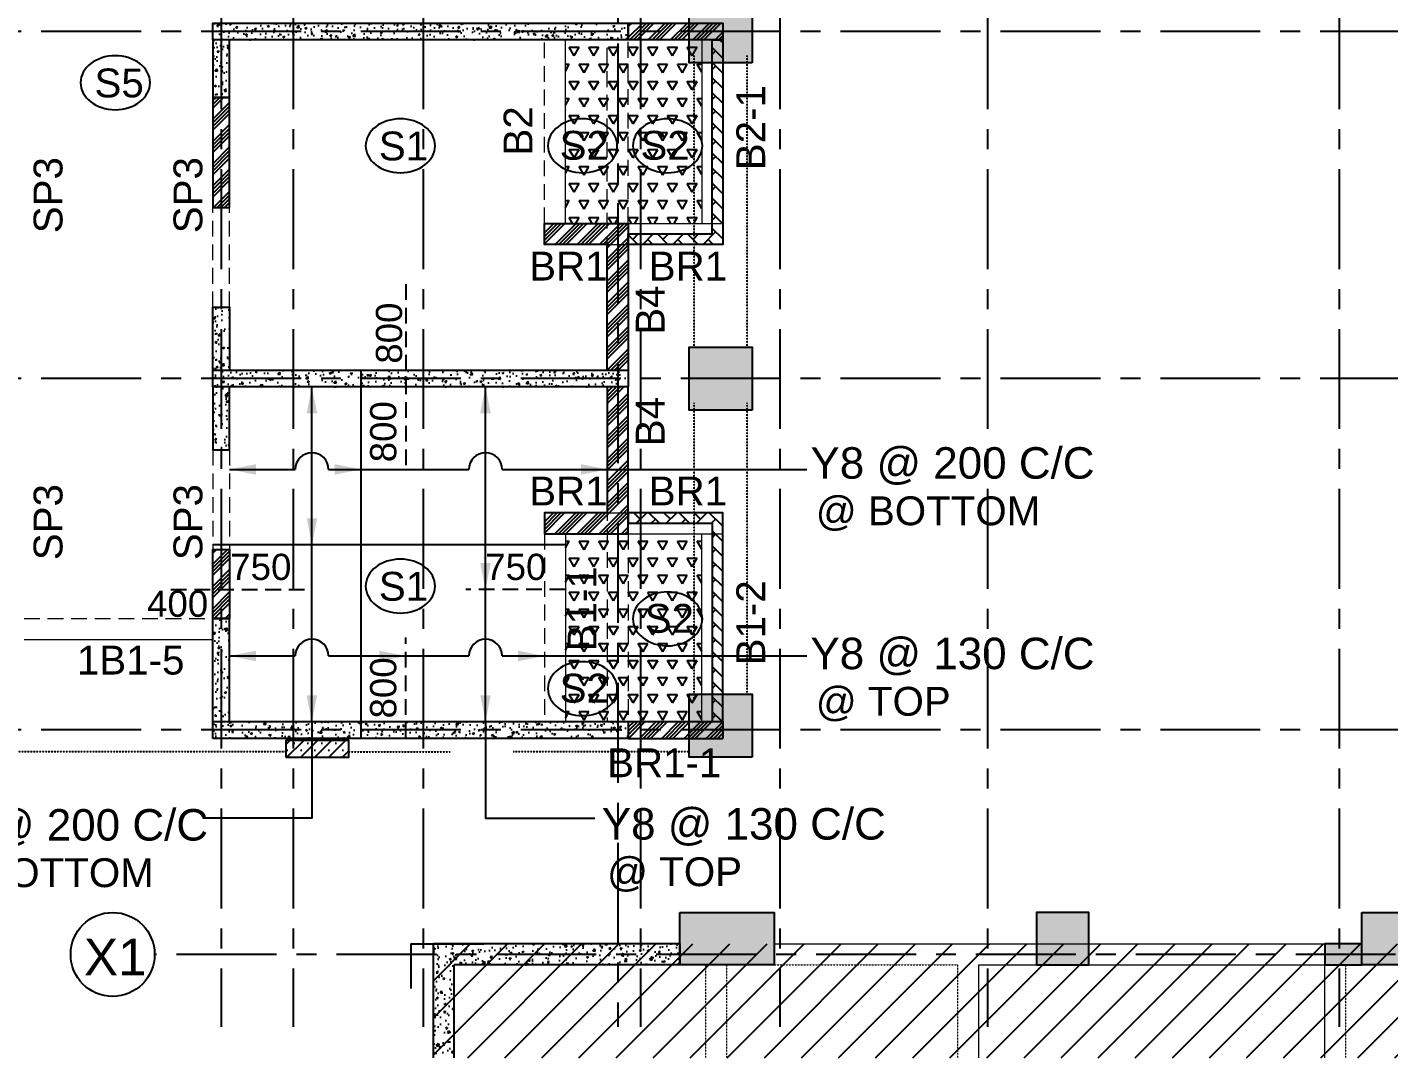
# Model space of a CAD drawing. Header units: inches. Extents: x 278200 to 407749, y -182622 to -96622.
# Drawn here: x 289696 to 302675, y -165749 to -155924 of the extents above; entities that cross this region are included whole.
import ezdxf

# ---------------------------------------------------------------- set-up
doc = ezdxf.new("R2010")
doc.units = ezdxf.units.IN
doc.header["$MEASUREMENT"] = 0
for name, pattern in [('CENTER', [50.8, 31.75, -6.35, 6.35, -6.35]), ('DASHED2', [9.525, 6.35, -3.175]), ('Hidden', [3, 2, -1])]:
    doc.linetypes.add(name, pattern=pattern)
for name, color, linetype in [('1', 8, 'Continuous'), ('160 R.C. WALL HAT', 8, 'Continuous'), ('160 R.C.WALL', 6, 'Continuous'), ('2', 5, 'Continuous'), ('5', 2, 'Continuous'), ('AR-Column', 40, 'Continuous'), ('AR-Hidden', 251, 'DASHED2'), ('BAL. PARAPET WALL', 4, 'Continuous'), ('BEAM TEXT', 4, 'Continuous'), ('DIM', 251, 'Continuous'), ('GRID', 8, 'CENTER'), ('GRID CIR', 5, 'Continuous'), ('GRID TEXT', 4, 'Continuous'), ('HATCH-Wall', 251, 'Continuous'), ('JKEC COL', 6, 'Continuous'), ('JKEC COL HAT', 2, 'Continuous'), ('NON S.WALL HATCH', 8, 'Continuous'), ('NON STRUC R.C.WALL', 6, 'Continuous'), ('NON.STRUC.R.C.WALLS', 1, 'Continuous'), ('PARAPET WALL', 4, 'Continuous'), ('SECOND FLOOR BEAM', 6, 'Continuous'), ('SHEAR WALL', 6, 'Continuous'), ('SLAB ARROW', 5, 'Continuous'), ('SLAB DIS', 32, 'Continuous'), ('SPANRAL BEAM', 3, 'Continuous'), ('SUNKEN', 8, 'Continuous')]:
    doc.layers.add(name, color=color, linetype=linetype)
for name, color, linetype, lineweight in [('BEAMS', 3, 'Continuous', 0), ('SLAB CIR', 1, 'Continuous', 25), ('SLAB REIN', 31, 'Continuous', 0), ('SLAB TXT', 3, 'Continuous', 0)]:
    doc.layers.add(name, color=color, linetype=linetype, lineweight=lineweight)
doc.styles.add('T200', font='sanss___.ttf', dxfattribs={"height": 275})
doc.styles.add('T300', font='sanss___.ttf', dxfattribs={"height": 350})
pattern_1 = [(45, (2626358.34, -262274.72), (-106.066017, 106.066017), []), (45, (2626393.7, -262274.72), (-106.066017, 106.066017), []), (45, (2626429.05, -262274.72), (-106.066017, 106.066017), []), (45, (2626464.41, -262274.72), (-106.066017, 106.066017), [])]
pattern_2 = [(60, (2581941.19, -367452.33), (-93.75, 162.379763), [93.75, -93.75]), (120, (2581941.19, -367452.33), (-187.5, 1e-07), [93.75, -93.75]), (0, (2581894.31, -367371.14), (93.75, 162.379763), [93.75, -93.75])]
pattern_3 = [(50, (2464819.82, 90702.12), (179.315046, -15.688034), [18.75, -206.25]), (355, (2464819.82, 90702.12), (-34.687833, 188.048033), [15, -165]), (100.4514445, (2464834.76, 90700.82), (144.627212, 172.359998), [15.935048, -175.285528]), (46.1842, (2464819.82, 90752.12), (266.810333, -41.37982), [28.125, -309.375]), (96.635635, (2464842.05, 90748.67), (233.665486, 243.52965), [23.902586, -262.92844]), (351.184164, (2464819.82, 90752.12), (233.665486, 243.52965), [22.5, -247.5]), (21, (2464844.82, 90739.62), (149.226763, -100.654723), [18.75, -206.25]), (326, (2464844.82, 90739.62), (60.828833, 181.287511), [15, -165]), (71.451445, (2464857.25, 90731.23), (210.055594, 80.632788), [15.935047, -175.285528]), (37.5, (2464819.816, 90702.12), (3.0399638, 83.2234635), [0, -163, 0, -167.5, 0, -165.625]), (7.5, (2464819.82, 90702.12), (65.7673844, 98.602928), [0, -95.5, 0, -159.25, 0, -63.125]), (327.5, (2464764.066, 90702.12), (133.455609, -5.638718), [0, -62.5, 0, -195, 0, -258.75]), (317.5, (2464739.07, 90702.12), (145.7965423, 25.0262456), [0, -81.25, 0, -129.5, 0, -183.75])]

# ---------------------------------------------------------------- blocks, each defined once
blk = doc.blocks.new('A$C2EF61270')
at = {"layer": '1'}
h = blk.add_hatch(dxfattribs=at)
h.set_pattern_fill('AR-CONC', color=256)
h.set_pattern_definition([(50, (0, -5600), (182.1847, -15.939), [19.05, -209.55]), (355, (0, -5600), (-35.2434, 191.057), [15.24, -167.6406]), (100.4514, (15.18, -5601.33), (146.941, 175.118), [16.19, -178.09]), (46.184, (0, -5549.2), (271.079, -42.042), [28.575, -314.325]), (96.6356, (22.6, -5552.7), (237.404, 247.426), [24.285, -267.136]), (351.184, (0, -5549.2), (237.404, 247.426), [22.86, -251.46]), (21, (25.4, -5561.9), (151.6144, -102.2652), [19.05, -209.55]), (326, (25.4, -5561.9), (61.802, 184.188), [15.24, -167.64]), (71.4514, (38.03, -5570.42), (213.4164, 81.923), [16.19, -178.09]), (37.5, (0, -5600), (3.0886, 84.55504), [0, -165.608, 0, -170.18, 0, -168.275]), (7.5, (0, -5600), (66.8197, 100.1806), [0, -97.028, 0, -161.798, 0, -64.135]), (327.5, (-56.64, -5600), (135.5906, -5.72874), [0, -63.5, 0, -198.12, 0, -262.89]), (317.5, (-82.04, -5600), (148.1292, 25.4265), [0, -82.55, 0, -131.572, 0, -186.69])])
h.paths.add_polyline_path([(0, -1086), (200, -1086), (200, -200), (2352, -200), (2352, 0), (0, 0)])
h = blk.add_hatch(dxfattribs=at)
h.set_pattern_fill('ANSI31', color=256, scale=2000)
h.set_pattern_definition([(45, (0, -1085.52), (-176.7767, 176.7767), [])])
h.paths.add_polyline_path([(0, 0), (63301, 0), (63301, -1086), (0, -1086)])
at = {"layer": 'JKEC COL HAT', "linetype": 'Continuous', "ltscale": 100}
h = blk.add_hatch(color=256, dxfattribs=at)
h.dxf.hatch_style = 1
h.paths.add_polyline_path([(2352, 300), (3252, 300), (3252, -200), (2352, -200)])
h = blk.add_hatch(color=256, dxfattribs=at)
h.dxf.hatch_style = 1
h.paths.add_polyline_path([(5751, -200), (6251, -200), (6251, 300), (5751, 300)])
h = blk.add_hatch(color=256, dxfattribs=at)
h.dxf.hatch_style = 1
h.paths.add_polyline_path([(8851, 300), (9751, 300), (9751, -200), (8851, -200)])
h = blk.add_hatch(color=256, dxfattribs=at)
h.dxf.hatch_style = 1
h.paths.add_polyline_path([(8501, -200), (8851, -200), (8851, 0), (8501, 0)])
at = {"layer": 'BEAMS', "color": 4, "linetype": 'Continuous', "ltscale": 0.01}
for p, q in [((3252, 0), (8501, 0)), ((5201, -200), (8501, -200)), ((5201, -1086), (5201, -200)), ((8501, -1086), (8501, -200))]:
    blk.add_line(p, q, dxfattribs=at)
at = {"layer": 'BEAMS', "linetype": 'Hidden', "ltscale": 0.01}
for p, q in [((2600, -1086), (2600, -200)), ((2800, -1086), (2800, -200)), ((3252, -200), (5001, -200)), ((5001, -1086), (5001, -200)), ((8701, -1086), (8701, -200))]:
    blk.add_line(p, q, dxfattribs=at)
at = {"layer": 'GRID', "ltscale": 30}
blk.add_line((64039, -100), (-2655, -100), dxfattribs=at)
at = {"layer": 'GRID CIR'}
blk.add_circle((-3055, -100), 400, dxfattribs=at)
at = {"layer": 'JKEC COL'}
for points in [[(2352, 300), (3252, 300), (3252, -200), (2352, -200)], [(5751, -200), (6251, -200), (6251, 300), (5751, 300)], [(8851, 300), (9751, 300), (9751, -200), (8851, -200)], [(8501, -200), (8851, -200), (8851, 0), (8501, 0)]]:
    blk.add_lwpolyline(points, close=True, dxfattribs=at)
at = {"layer": 'SHEAR WALL'}
for p, q in [((2352, 0), (0, 0)), ((0, 0), (0, -1086)), ((2352, 0), (2352, -200)), ((2352, -200), (200, -200)), ((200, -1086), (200, -200))]:
    blk.add_line(p, q, dxfattribs=at)
at = {"layer": 'GRID TEXT', "style": 'T300'}
blk.add_text('X1', height=350, dxfattribs=at).set_placement((-3329, -300))
blk = doc.blocks.new('A$C02A55DAE')
at = {"layer": 'NON S.WALL HATCH'}
h = blk.add_hatch(dxfattribs=at)
h.set_pattern_fill('SACNCR', color=256, scale=1000)
h.set_pattern_definition([(45, (-131825.64, 75915.45), (-66.29126, 66.29126), []), (45, (-131759.35, 75915.45), (-66.29126, 66.29126), [0, -93.75])])
h.paths.add_polyline_path([(11346, -21790), (10746, -21790), (10746, -21190), (11346, -21190)])
h.paths.add_polyline_path([(11346, -18480), (10746, -18480), (10746, -17880), (11346, -17880)])
h.paths.add_polyline_path([(11346, -15170), (10746, -15170), (10746, -14570), (11346, -14570)])
h.paths.add_polyline_path([(11346, -11500), (10746, -11500), (10746, -11870), (11346, -11870)])
h = blk.add_hatch(dxfattribs=at)
h.set_pattern_fill('SACNCR', color=256, scale=1000)
h.set_pattern_definition([(45, (-131825.64, 74440.45), (-66.29126, 66.29126), []), (45, (-131759.35, 74440.45), (-66.29126, 66.29126), [0, -93.75])])
h.paths.add_polyline_path([(3064, -21790), (3664, -21790), (3664, -21630), (3064, -21630)])
h.paths.add_polyline_path([(6901, -21790), (7501, -21790), (7501, -21630), (6901, -21630)])
at = {"layer": 'AR-Column', "color": 4, "elevation": -29}
for points in [[(11346, -15170), (10746, -15170), (10746, -14570), (11346, -14570)], [(11346, -18480), (10746, -18480), (10746, -17880), (11346, -17880)], [(11346, -21790), (10746, -21790), (10746, -21190), (11346, -21190)], [(6901, -21790), (7501, -21790), (7501, -21630), (6901, -21630)]]:
    blk.add_lwpolyline(points, close=True, dxfattribs=at)
at = {"layer": 'AR-Hidden', "ltscale": 0.009}
for p, q in [((10794, -17870, -29), (10794, -15100, -29)), ((11299, -17870, -29), (11299, -15100, -29)), ((10794, -21244, -29), (10794, -18410, -29)), ((11299, -21174, -29), (11299, -18410, -29)), ((6901, -21740, -29), (3664, -21740, -29)), ((7501, -21740, -29), (8466, -21740, -29)), ((10746, -21740, -29), (9066, -21740, -29))]:
    blk.add_line(p, q, dxfattribs=at)

msp = doc.modelspace()

# ---------------------------------------------------------------- hatches: boundary and pattern name
at = {"layer": '160 R.C. WALL HAT'}
h = msp.add_hatch(dxfattribs=at)
h.set_pattern_fill('AR-CONC', color=256, scale=25)
h.set_pattern_definition([(50, (2470594.81, 79712.12), (179.315046, -15.688034), [18.75, -206.25]), (355, (2470594.81, 79712.12), (-34.687833, 188.048033), [15, -165]), (100.4514445, (2470609.76, 79710.82), (144.627212, 172.359998), [15.935048, -175.285528]), (46.1842, (2470594.81, 79762.12), (266.810333, -41.37982), [28.125, -309.375]), (96.635635, (2470617.05, 79758.67), (233.665486, 243.52965), [23.902586, -262.92844]), (351.184164, (2470594.81, 79762.12), (233.665486, 243.52965), [22.5, -247.5]), (21, (2470619.81, 79749.62), (149.226763, -100.654723), [18.75, -206.25]), (326, (2470619.81, 79749.62), (60.828833, 181.287511), [15, -165]), (71.451445, (2470632.25, 79741.23), (210.055594, 80.632788), [15.935047, -175.285528]), (37.5, (2470594.814, 79712.12), (3.0399638, 83.2234635), [0, -163, 0, -167.5, 0, -165.625]), (7.5, (2470594.81, 79712.12), (65.7673844, 98.602928), [0, -95.5, 0, -159.25, 0, -63.125]), (327.5, (2470539.064, 79712.12), (133.455609, -5.638718), [0, -62.5, 0, -195, 0, -258.75]), (317.5, (2470514.06, 79712.12), (145.7965423, 25.0262456), [0, -81.25, 0, -129.5, 0, -183.75])])
h.paths.add_polyline_path([(291465.7, -156043.7), (291465.7, -155883.7), (295425.7, -155883.7), (295425.7, -156043.7)])
h = msp.add_hatch(dxfattribs=at)
h.set_pattern_fill('AR-CONC', color=256, scale=25)
h.set_pattern_definition(pattern_3)
h.paths.add_polyline_path([(291625.7, -156593.7), (291465.7, -156593.7), (291465.7, -156043.7), (291625.7, -156043.7)])
h = msp.add_hatch(dxfattribs=at)
h.set_pattern_fill('AR-CONC', color=256, scale=25)
h.set_pattern_definition(pattern_3)
h.paths.add_polyline_path([(291465.7, -158593.7), (291625.7, -158593.7), (291625.7, -159193.7), (291465.7, -159193.7)])
h = msp.add_hatch(dxfattribs=at)
h.set_pattern_fill('AR-CONC', color=256, scale=25)
h.set_pattern_definition(pattern_3)
h.paths.add_polyline_path([(291465.7, -159193.7), (291465.7, -159353.7), (295425.7, -159353.7), (295425.7, -159193.7)])
h = msp.add_hatch(dxfattribs=at)
h.set_pattern_fill('AR-CONC', color=256, scale=25)
h.set_pattern_definition(pattern_3)
h.paths.add_polyline_path([(291625.7, -159353.7), (291465.7, -159353.7), (291465.7, -159953.7), (291625.7, -159953.7)])
h = msp.add_hatch(dxfattribs=at)
h.set_pattern_fill('AR-CONC', color=256, scale=25)
h.set_pattern_definition(pattern_3)
h.paths.add_polyline_path([(291465.7, -161562.3), (291625.7, -161562.3), (291625.7, -162543.7), (291465.7, -162543.7)])
h = msp.add_hatch(dxfattribs=at)
h.set_pattern_fill('AR-CONC', color=256, scale=25)
h.set_pattern_definition(pattern_3)
h.paths.add_polyline_path([(291465.7, -162703.7), (291465.7, -162543.7), (295425.7, -162543.7), (295425.7, -162703.7)])
at = {"layer": 'BAL. PARAPET WALL'}
h = msp.add_hatch(dxfattribs=at)
h.set_pattern_fill('AR-HBONE', color=256, style=0)
h.set_pattern_definition([(45, (-1840252.6, 340637.64), (1e-14, 143.684098), [304.8, -101.6]), (135, (-1840180.76, 340709.48), (1e-14, 143.684098), [304.8, -101.6])])
h.paths.add_polyline_path([(296225.7, -156043.7), (296325.7, -156043.7), (296325.7, -157993.7), (295425.7, -157993.7), (295425.7, -157893.7), (296225.7, -157893.7)])
h = msp.add_hatch(dxfattribs=at)
h.set_pattern_fill('AR-HBONE', color=256, style=0)
h.set_pattern_definition([(45, (-1840252.6, 334017.64), (1e-14, 143.684098), [304.8, -101.6]), (135, (-1840180.76, 334089.48), (1e-14, 143.684098), [304.8, -101.6])])
h.paths.add_polyline_path([(296225.7, -162543.7), (296325.7, -162543.7), (296325.7, -160553.7), (295425.7, -160553.7), (295425.7, -160653.7), (296225.7, -160653.7)])
at = {"layer": 'NON STRUC R.C.WALL'}
h = msp.add_hatch(dxfattribs=at)
h.set_pattern_fill('ANSI34', color=1, scale=200)
h.set_pattern_definition(pattern_1)
h.paths.add_polyline_path([(295425.7, -156043.7), (295425.7, -155883.7), (296325.7, -155883.7), (296325.7, -156043.7)])
h = msp.add_hatch(dxfattribs=at)
h.set_pattern_fill('ANSI34', color=1, scale=200)
h.set_pattern_definition(pattern_1)
h.paths.add_polyline_path([(291625.7, -157643.7), (291625.7, -156593.7), (291465.7, -156593.7), (291465.7, -157643.7)])
h = msp.add_hatch(dxfattribs=at)
h.set_pattern_fill('ANSI34', color=1, scale=200)
h.set_pattern_definition(pattern_1)
h.paths.add_polyline_path([(295225.7, -159193.7), (295225.7, -157993.7), (294625.7, -157993.7), (294625.7, -157793.7), (295425.7, -157793.7), (295425.7, -159193.7)])
h = msp.add_hatch(dxfattribs=at)
h.set_pattern_fill('ANSI34', color=1, scale=200)
h.set_pattern_definition(pattern_1)
h.paths.add_polyline_path([(295225.7, -159353.7), (295225.7, -160553.7), (294625.7, -160553.7), (294625.7, -160753.7), (295425.7, -160753.7), (295425.7, -159353.7)])
h = msp.add_hatch(dxfattribs=at)
h.set_pattern_fill('ANSI34', color=1, scale=200)
h.set_pattern_definition(pattern_1)
h.paths.add_polyline_path([(291625.7, -160903.7), (291625.7, -161562.3), (291465.7, -161562.3), (291465.7, -160903.7)])
h = msp.add_hatch(dxfattribs=at)
h.set_pattern_fill('ANSI34', color=1, scale=200)
h.set_pattern_definition(pattern_1)
h.paths.add_polyline_path([(295425.7, -162543.7), (296325.7, -162543.7), (296325.7, -162703.7), (295425.7, -162703.7)])
at = {"layer": 'SUNKEN'}
h = msp.add_hatch(dxfattribs=at)
h.set_pattern_fill('TRIANG', color=256, scale=500)
h.set_pattern_definition(pattern_2)
h.paths.add_polyline_path([(296125.7, -157793.7), (294825.7, -157793.7), (294825.7, -156043.7), (296125.7, -156043.7)])
h = msp.add_hatch(dxfattribs=at)
h.set_pattern_fill('TRIANG', color=256, scale=500)
h.set_pattern_definition(pattern_2)
h.paths.add_polyline_path([(296125.7, -160753.7), (294825.7, -160753.7), (294825.7, -162543.7), (296125.7, -162543.7)])

# ---------------------------------------------------------------- linework, layer by layer
at = {"layer": '160 R.C.WALL'}
for p, q in [((291465.7, -161562.3, 14.7), (291625.7, -161562.3, 14.7)), ((291465.7, -162543.7, 14.7), (291465.7, -161562.3, 14.7)), ((291625.7, -161562.3, 14.7), (291465.7, -161562.3, 14.7)), ((291625.7, -162543.7, 14.7), (291625.7, -161562.3, 14.7))]:
    msp.add_line(p, q, dxfattribs=at)
at = {"layer": '160 R.C.WALL', "elevation": 14.7}
for points in [[(291465.7, -156043.7), (291465.7, -155883.7), (295425.7, -155883.7), (295425.7, -156043.7)], [(291465.7, -159353.7), (291465.7, -159193.7), (295425.7, -159193.7), (295425.7, -159353.7)], [(291465.7, -162703.7), (291465.7, -162543.7), (295425.7, -162543.7), (295425.7, -162703.7)]]:
    msp.add_lwpolyline(points, close=True, dxfattribs=at)
for points in [[(291465.7, -156043.7), (291465.7, -156593.7), (291625.7, -156593.7), (291625.7, -156043.7)], [(291465.7, -159193.7), (291465.7, -158593.7), (291625.7, -158593.7), (291625.7, -159193.7)], [(291465.7, -159353.7), (291465.7, -159953.7), (291625.7, -159953.7), (291625.7, -159353.7)]]:
    msp.add_lwpolyline(points, dxfattribs=at)
at = {"layer": '2', "color": 7}
for points in [[(292359.8, -159603.7, 14.7), (292409.8, -159353.7, 14.7), (292459.8, -159603.7, 14.7)], [(294014.7, -159603.7, 14.7), (294064.7, -159353.7, 14.7), (294114.7, -159603.7, 14.7)], [(291875.7, -160089.7, 14.7), (291625.7, -160139.7, 14.7), (291875.7, -160189.7, 14.7)], [(292626.1, -160089.7, 14.7), (292876.1, -160139.7, 14.7), (292626.1, -160189.7, 14.7)], [(294975.7, -160089.7, 14.7), (295225.7, -160139.7, 14.7), (294975.7, -160189.7, 14.7)], [(292359.8, -160605.6, 14.7), (292409.8, -160855.6, 14.7), (292459.8, -160605.6, 14.7)], [(294014.7, -161033.3, 14.7), (294064.7, -161283.3, 14.7), (294114.7, -161033.3, 14.7)], [(291875.7, -161868.1, 14.7), (291625.7, -161918.1, 14.7), (291875.7, -161968.1, 14.7)], [(293053.8, -161868.1, 14.7), (293303.8, -161918.1, 14.7), (293053.8, -161968.1, 14.7)], [(294375.7, -161868.1, 14.7), (294625.7, -161918.1, 14.7), (294375.7, -161968.1, 14.7)], [(292359.8, -162293.7, 14.7), (292409.8, -162543.7, 14.7), (292459.8, -162293.7, 14.7)], [(294014.7, -162293.7, 14.7), (294064.7, -162543.7, 14.7), (294114.7, -162293.7, 14.7)]]:
    msp.add_solid(points, dxfattribs=at)
at = {"layer": '5', "linetype": 'Hidden', "ltscale": 75}
for p, q in [((293303.8, -158373.7, 14.7), (293303.8, -160153.7, 14.7)), ((291065.7, -161283.3, 14.7), (292375.7, -161283.3, 14.7)), ((294825.7, -161283.3, 14.7), (293875.7, -161283.3, 14.7)), ((293303.8, -162703.7, 14.7), (293303.8, -161743.7, 14.7))]:
    msp.add_line(p, q, dxfattribs=at)
at = {"layer": '5'}
for p, q in [((292876.1, -159193.7, 14.7), (292876.1, -162703.7, 14.7)), ((291465.7, -160855.6, 14.7), (294825.7, -160855.6, 14.7))]:
    msp.add_line(p, q, dxfattribs=at)
at = {"layer": 'BAL. PARAPET WALL', "elevation": 14.7}
for points in [[(296225.7, -156043.7), (296325.7, -156043.7), (296325.7, -157993.7), (295425.7, -157993.7), (295425.7, -157893.7), (296225.7, -157893.7), (296225.7, -156043.7)], [(296225.7, -162543.7), (296325.7, -162543.7), (296325.7, -160553.7), (295425.7, -160553.7), (295425.7, -160653.7), (296225.7, -160653.7), (296225.7, -162543.7)]]:
    msp.add_lwpolyline(points, dxfattribs=at)
at = {"layer": 'BEAMS', "linetype": 'Hidden', "ltscale": 75}
for p, q in [((294625.7, -157793.7, 14.7), (294625.7, -156043.7, 14.7)), ((295225.7, -159193.7, 14.7), (295225.7, -156043.7, 14.7)), ((295425.7, -157789.5, 14.7), (295425.7, -156043.7, 14.7)), ((291465.7, -158593.7, 14.7), (291465.7, -156593.7, 14.7)), ((291625.7, -158593.7, 14.7), (291625.7, -156593.7, 14.7)), ((295225.7, -159353.7, 14.7), (295225.7, -162543.7, 14.7)), ((291465.7, -159953.7, 14.7), (291465.7, -161562.3, 14.7)), ((291625.7, -159953.7, 14.7), (291625.7, -161562.3, 14.7)), ((294625.7, -160753.7, 14.7), (294625.7, -162543.7, 14.7)), ((295425.7, -160753.7, 14.7), (295425.7, -162543.7, 14.7)), ((289665.7, -161562.3, 14.7), (291465.7, -161562.3, 14.7))]:
    msp.add_line(p, q, dxfattribs=at)
at = {"layer": 'BEAMS', "color": 4, "linetype": 'Continuous', "ltscale": 0.01}
for p, q in [((294825.7, -157793.7, 14.7), (294825.7, -156043.7, 14.7)), ((296125.7, -156043.7, 14.7), (296125.7, -157793.7, 14.7)), ((296325.7, -156043.7, 14.7), (296325.7, -157993.7, 14.7)), ((294625.7, -157793.7, 14.7), (296325.7, -157793.7, 14.7)), ((295425.7, -159193.7, 14.7), (295425.7, -157793.7, 14.7)), ((294625.7, -157993.7, 14.7), (296325.7, -157993.7, 14.7)), ((295425.7, -159353.7, 14.7), (295425.7, -160753.7, 14.7)), ((294625.7, -160553.7, 14.7), (296325.7, -160553.7, 14.7)), ((296325.7, -162543.7, 14.7), (296325.7, -160553.7, 14.7)), ((294625.7, -160753.7, 14.7), (296325.7, -160753.7, 14.7)), ((294825.7, -160753.7, 14.7), (294825.7, -162543.7, 14.7)), ((296125.7, -162543.7, 14.7), (296125.7, -160753.7, 14.7)), ((289665.7, -161762.3, 14.7), (291465.7, -161762.3, 14.7))]:
    msp.add_line(p, q, dxfattribs=at)
at = {"layer": 'GRID', "ltscale": 30}
for p, q in [((291545.7, -134417.5, 14.7), (291545.7, -165454.1, 14.7)), ((292230.7, -134417.5, 14.7), (292230.7, -165454.1, 14.7)), ((293470.9, -134417.5, 14.7), (293470.9, -165454.1, 14.7)), ((295540.7, -134417.5, 14.7), (295540.7, -165454.1, 14.7)), ((296870.7, -134417.5, 14.7), (296870.7, -165454.1, 14.7)), ((298850.7, -134417.5, 14.7), (298850.7, -165454.1, 14.7)), ((302200.7, -134417.5, 14.7), (302200.7, -165454.1, 14.7)), ((295325.7, -134742.4, 14.7), (295325.7, -165454.1, 14.7)), ((366982.1, -155963.7, 14.7), (280837.7, -155963.7, 14.7)), ((366982.1, -159273.7, 14.7), (280837.7, -159273.7, 14.7)), ((366982.1, -162623.7, 14.7), (280837.7, -162623.7, 14.7))]:
    msp.add_line(p, q, dxfattribs=at)
at = {"layer": 'HATCH-Wall', "color": 3, "elevation": 14.7}
msp.add_lwpolyline([(293355.5, -165089), (293355.5, -164663.7), (294048.4, -164663.7)], dxfattribs=at)
at = {"layer": 'NON.STRUC.R.C.WALLS'}
for p, q in [((295425.7, -162543.7, 14.7), (296325.7, -162543.7, 14.7)), ((296325.7, -162543.7, 14.7), (296325.7, -162703.7, 14.7)), ((295425.7, -162703.7, 14.7), (296325.7, -162703.7, 14.7))]:
    msp.add_line(p, q, dxfattribs=at)
at = {"layer": 'NON.STRUC.R.C.WALLS', "elevation": 14.7}
for points in [[(295425.7, -156043.7), (295425.7, -155883.7), (296325.7, -155883.7), (296325.7, -156043.7)], [(291625.7, -157643.7), (291625.7, -156593.7), (291465.7, -156593.7), (291465.7, -157643.7)], [(291625.7, -160903.7), (291625.7, -161562.3), (291465.7, -161562.3), (291465.7, -160903.7)]]:
    msp.add_lwpolyline(points, close=True, dxfattribs=at)
for points in [[(295225.7, -159193.7), (295225.7, -157993.7), (294625.7, -157993.7), (294625.7, -157793.7), (295425.7, -157793.7), (295425.7, -159193.7)], [(295225.7, -159353.7), (295225.7, -160553.7), (294625.7, -160553.7), (294625.7, -160753.7), (295425.7, -160753.7), (295425.7, -159353.7)]]:
    msp.add_lwpolyline(points, dxfattribs=at)
at = {"layer": 'PARAPET WALL'}
for p, q in [((294625.7, -157993.7, 14.7), (294625.7, -157793.7, 14.7)), ((294625.7, -160553.7, 14.7), (294625.7, -160753.7, 14.7))]:
    msp.add_line(p, q, dxfattribs=at)
at = {"layer": 'SLAB ARROW'}
for p, q in [((292409.8, -162543.7, 14.7), (292409.8, -159353.7, 14.7)), ((294064.7, -162543.7, 14.7), (294064.7, -159353.7, 14.7)), ((291625.7, -160139.7, 14.7), (292250.6, -160139.7, 14.7)), ((292569, -160139.7, 14.7), (293905.5, -160139.7, 14.7)), ((294223.9, -160139.7, 14.7), (295225.7, -160139.7, 14.7)), ((295225.7, -160139.7, 14.7), (297127.2, -160139.7, 14.7)), ((291625.7, -161918.1, 14.7), (292250.6, -161918.1, 14.7)), ((292569, -161918.1, 14.7), (293905.5, -161918.1, 14.7)), ((294223.9, -161918.1, 14.7), (294625.7, -161918.1, 14.7)), ((294625.7, -161918.1, 14.7), (297127.2, -161918.1, 14.7))]:
    msp.add_line(p, q, dxfattribs=at)
at = {"layer": 'SLAB ARROW', "elevation": 14.7}
for points in [[(292409.8, -162543.7), (292409.8, -163466.3), (291369.1, -163466.3)], [(294064.7, -162543.7), (294064.7, -163466.3), (295105.4, -163466.3)]]:
    msp.add_lwpolyline(points, dxfattribs=at)
at = {"layer": 'SLAB ARROW'}
for centre in [(292409.8, -160139.7, 14.7), (294064.7, -160139.7, 14.7), (292409.8, -161918.1, 14.7), (294064.7, -161918.1, 14.7)]:
    msp.add_arc(centre, 159.2, 0, 180, dxfattribs=at)
at = {"layer": 'SLAB CIR', "extrusion": (0, 0, -1)}
for centre, major_axis in [((290535.8, -156452.9), (331, 0)), ((293252.9, -157054.3, -0.7), (-331, 0)), ((294990, -157054.3, -0.7), (-331, 0)), ((295800.6, -157054.3, -0.7), (-331, 0)), ((293252.9, -161252.5, -0.7), (-331, 0)), ((295800.6, -161564.3, -0.7), (-331, 0)), ((294990, -162229.9, -0.7), (-331, 0))]:
    msp.add_ellipse(centre, major_axis=major_axis, ratio=0.77685, dxfattribs=at)

# ---------------------------------------------------------------- block references
at = {"layer": '160 R.C.WALL'}
msp.add_blockref('A$C2EF61270', (293565.5, -164663.7, 14.7), dxfattribs=at)
at = {"layer": 'DIM', "color": 1}
msp.add_blockref('A$C02A55DAE', (285260.7, -141093.7, 29.5), dxfattribs=at)

# ---------------------------------------------------------------- texts
at = {"layer": 'BEAM TEXT', "style": 'T300'}
for s, p in [('B2-1', (296730.7, -157287.1)), ('B2', (294512.4, -157147.5)), ('B4', (295771.9, -158855.9)), ('B4', (295771.9, -159918.7)), ('B1-1', (295122.3, -161874.1)), ('B1-2', (296730.7, -162008.4))]:
    msp.add_text(s, height=275, rotation=90, dxfattribs=at).set_placement(p)
for s, p in [('BR1', (294481.1, -158338.9)), ('BR1', (295620.7, -158338.9)), ('BR1', (294481.1, -160483.5)), ('BR1', (295620.7, -160483.5)), ('BR1-1', (295224.1, -163074.4))]:
    msp.add_text(s, height=275, dxfattribs=at).set_placement(p)
at = {"layer": 'SECOND FLOOR BEAM', "style": 'T300'}
msp.add_text('1B1-5', height=275, dxfattribs=at).set_placement((290169.7, -162095.3))
at = {"layer": 'SLAB DIS', "style": 'T200'}
for p in [(293269.6, -159131.8), (293214.3, -160071.6), (293214.3, -162514.1)]:
    msp.add_text('800', height=250, rotation=90, dxfattribs=at).set_placement(p)
for s, p in [('750', (291631.6, -161193.8)), ('750', (294062.2, -161193.8)), ('400', (290838.3, -161545.1))]:
    msp.add_text(s, height=250, dxfattribs=at).set_placement(p)
at = {"layer": 'SLAB REIN', "color": 3, "style": 'T200'}
for s, p in [('Y8 @ 200 C/C', (297162.1, -160228)), ('Y8 @ 130 C/C', (297162.1, -162044.2)), ('Y8 @ 200 C/C', (288711.7, -163678.4)), ('Y8 @ 130 C/C', (295172.9, -163669))]:
    msp.add_text(s, height=300, dxfattribs=at).set_placement(p)
at = {"layer": 'SLAB REIN', "color": 30, "style": 'T200'}
for s, p in [('@ BOTTOM', (297213.1, -160671.7)), ('@ TOP', (297213.1, -162487.9)), ('@ BOTTOM', (288762.7, -164122.1)), ('@ TOP', (295223.9, -164112.7))]:
    msp.add_text(s, height=275, dxfattribs=at).set_placement(p)
at = {"layer": 'SLAB TXT', "style": 'T300'}
for s, p in [('S5', (290337.5, -156592.6)), ('S2', (294771.1, -157187.2)), ('S2', (295541.7, -157187.2)), ('S1', (293048, -157193.5)), ('S1', (293048, -161391.7)), ('S2', (295581.7, -161697.2)), ('S2', (294771.1, -162362.8))]:
    msp.add_text(s, height=275, dxfattribs=at).set_placement(p)
at = {"layer": 'SPANRAL BEAM', "style": 'T300'}
for p in [(290032.1, -157887.9), (291365.6, -157887.9), (290032.1, -161005.3), (291365.6, -161005.3)]:
    msp.add_text('SP3', height=275, rotation=90, dxfattribs=at).set_placement(p)

doc.saveas('drawing.dxf')
